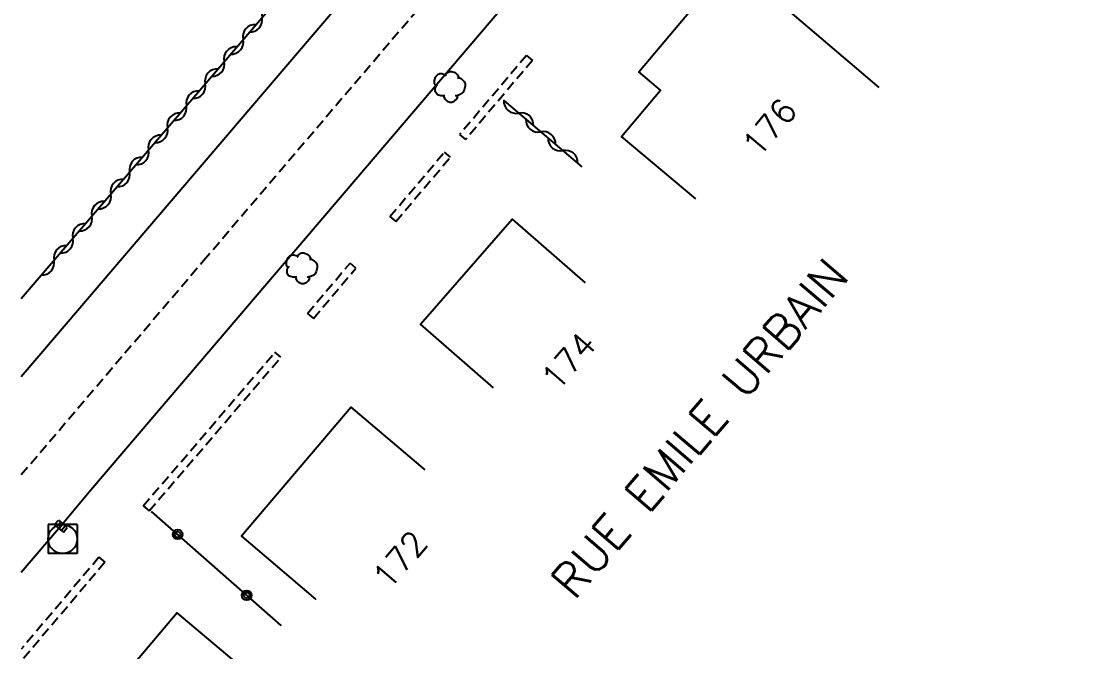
# Model space of a CAD drawing. Header units: millimetres. Extents: x 135999 to 137000, y 128000 to 129000.
# Drawn here: x 136000 to 136055, y 128575 to 128607.5 of the extents above; entities that cross this region are included whole.
import ezdxf
from ezdxf.enums import TextEntityAlignment as Align

# ---------------------------------------------------------------- set-up
doc = ezdxf.new("R2010")
doc.units = ezdxf.units.MM
doc.linetypes.add('DASHED', pattern=[0.75, 0.5, -0.25])
doc.layers.get('0').update_dxf_attribs({"linetype": 'CONTINUOUS'})
for name, color, linetype in [('W0001', 6, 'DASHED'), ('W0008', 7, 'CONTINUOUS'), ('W0100', 7, 'CONTINUOUS'), ('W0112', 1, 'DASHED'), ('W0300', 7, 'CONTINUOUS'), ('W0310', 3, 'CONTINUOUS'), ('W0322', 7, 'CONTINUOUS'), ('W0400', 7, 'CONTINUOUS'), ('W0420', 7, 'CONTINUOUS'), ('W0989', 7, 'CONTINUOUS'), ('W0991', 7, 'CONTINUOUS'), ('W1102', 7, 'CONTINUOUS')]:
    doc.layers.add(name, color=color, linetype=linetype)
doc.styles.get("Standard").update_dxf_attribs({"font": 'romans.shx', "width": 0.85})

# ---------------------------------------------------------------- blocks, each defined once
blk = doc.blocks.new('T400')
for p, q in [((-0.15, 0.3), (0.15, 0.3)), ((-0.15, -0.25), (-0.15, 0.3)), ((-0.15, 0.15), (0.15, 0.15)), ((-0.15, 0), (0.15, 0)), ((0.15, 0.3), (0.15, -0.25)), ((-0.15, -0.15), (0.15, -0.15)), ((-0.15, -0.25), (-0.15, -0.3)), ((-0.15, -0.3), (0.15, -0.3)), ((0.15, -0.3), (0.15, -0.25))]:
    blk.add_line(p, q)
blk = doc.blocks.new('T420')
for p, q in [((0.75, 0.75), (-0.75, 0.75)), ((-0.75, 0.75), (-0.75, -0.75)), ((0.75, 0.75), (0.75, -0.75)), ((0.75, -0.75), (-0.75, -0.75))]:
    blk.add_line(p, q)
blk.add_ellipse((0, 0), major_axis=(-0.53, 0.53), ratio=1, start_param=3.926991, end_param=10.210176)
blk = doc.blocks.new('T300')
for p, q in [((-0.686, 0.629), (-0.8, 0.514)), ((-0.571, 0.686), (-0.686, 0.629)), ((-0.457, 0.686), (-0.571, 0.686)), ((-0.286, 0.629), (-0.457, 0.686)), ((-0.286, 0.629), (-0.171, 0.743)), ((-0.229, 0.571), (-0.286, 0.629)), ((-0.171, 0.743), (-0.057, 0.8)), ((-0.057, 0.8), (0.057, 0.8)), ((0.057, 0.8), (0.229, 0.743)), ((0.229, 0.743), (0.343, 0.629)), ((0.343, 0.629), (0.4, 0.514)), ((-0.8, 0.514), (-0.857, 0.343)), ((-0.857, 0.343), (-0.857, 0.171)), ((-0.857, 0.171), (-0.743, 0.057)), ((-0.8, -0.057), (-0.743, 0.057)), ((-0.743, 0.057), (-0.686, 0.114)), ((0.457, 0.457), (0.343, 0.457)), ((0.4, 0.514), (0.4, 0.457)), ((0.571, 0.4), (0.457, 0.457)), ((0.571, 0.4), (0.686, 0.286)), ((0.686, 0.286), (0.743, 0.171)), ((0.743, 0.057), (0.686, -0.171)), ((0.743, 0.171), (0.743, 0.057)), ((-0.8, -0.171), (-0.8, -0.057)), ((-0.8, -0.229), (-0.8, -0.171)), ((-0.743, -0.343), (-0.8, -0.229)), ((-0.686, -0.4), (-0.743, -0.343)), ((-0.514, -0.457), (-0.686, -0.4)), ((-0.4, -0.457), (-0.514, -0.457)), ((-0.4, -0.457), (-0.343, -0.457)), ((-0.343, -0.457), (-0.343, -0.4)), ((-0.343, -0.514), (-0.343, -0.457)), ((-0.286, -0.629), (-0.343, -0.514)), ((0.286, -0.457), (0.229, -0.457)), ((0.457, -0.4), (0.286, -0.457)), ((0.343, -0.514), (0.286, -0.629)), ((0.343, -0.514), (0.343, -0.457)), ((0.571, -0.343), (0.457, -0.4)), ((0.629, -0.286), (0.571, -0.343)), ((0.686, -0.171), (0.629, -0.286)), ((-0.171, -0.743), (-0.286, -0.629)), ((-0.057, -0.8), (-0.171, -0.743)), ((0.057, -0.8), (-0.057, -0.8)), ((0.171, -0.743), (0.057, -0.8)), ((0.229, -0.686), (0.171, -0.743)), ((0.286, -0.629), (0.229, -0.686))]:
    blk.add_line(p, q)
blk = doc.blocks.new('t310o')
at = {"color": 0, "linetype": 'Continuous'}
for centre, start, end in [((-0.5, 0.375), 216.8699, 323.1304), ((0.5, -0.375), 36.8699, 143.1303)]:
    blk.add_arc(centre, 0.625, start, end, dxfattribs=at)
blk = doc.blocks.new('t322o')
at = {"color": 0, "linetype": 'Continuous'}
for radius in [0.25, 0.15]:
    blk.add_circle((0, 0), radius, dxfattribs=at)

msp = doc.modelspace()

# ---------------------------------------------------------------- linework, layer by layer
at = {"layer": 'W0001'}
msp.add_lwpolyline([(136000, 128584.107), (136009.406, 128595.152), (136022.774, 128610.824), (136041.53, 128632.878), (136059.85, 128654.346), (136076.81, 128674.176), (136094.364, 128694.815), (136123.932, 128729.484), (136134.516, 128741.83), (136142.57, 128753.845), (136153.439, 128757.198), (136158.678, 128758.998), (136173.73, 128766.358), (136214.573, 128786.657), (136266.834, 128812.284), (136292.126, 128824.748), (136310.908, 128833.918), (136326.68, 128841.701)], dxfattribs=at)
at = {"layer": 'W0008'}
for points in [[(136077.001, 128686.124), (136077.839, 128685.474), (136078.41, 128684.53), (136078.645, 128683.568), (136078.589, 128682.354), (136078.117, 128681), (136077.301, 128679.754), (136071.022, 128672.589), (136049.15, 128646.893), (136036.123, 128631.609), (136030.098, 128624.423), (136001.711, 128591.169), (136000, 128589.15)], [(136098.418, 128635.504), (136098.139, 128635.737), (136083.425, 128648.355), (136074.567, 128655.929), (136073.451, 128656.661), (136072.445, 128657.132), (136071.283, 128657.44), (136070.18, 128657.529), (136069.124, 128657.396), (136067.683, 128656.835), (136065.915, 128655.722), (136063.986, 128654.086), (136058.061, 128647.129), (136050.883, 128638.76), (136037.454, 128623.035), (136035.732, 128621.033), (136034.819, 128619.932), (136003.595, 128583.299), (136002.047, 128581.454), (136000, 128579.053)]]:
    msp.add_lwpolyline(points, dxfattribs=at)
at = {"layer": 'W0100'}
for points in [[(136034.798, 128598.331), (136030.969, 128601.547), (136032.977, 128603.938), (136031.856, 128604.879), (136036.639, 128610.575), (136041.14, 128615.845), (136047.599, 128623.459), (136051.412, 128620.225)], [(136024.362, 128588.579), (136020.596, 128591.868), (136025.327, 128597.284), (136029.092, 128593.995)], [(136020.835, 128584.348), (136017.026, 128587.588), (136011.364, 128580.932), (136015.173, 128577.692), (136015.173, 128577.692), (136015.173, 128577.692), (136015.173, 128577.692), (136015.173, 128577.692), (136015.173, 128577.692), (136015.173, 128577.692), (136015.173, 128577.692), (136015.173, 128577.692), (136015.173, 128577.692), (136015.173, 128577.692), (136015.173, 128577.692), (136015.173, 128577.692), (136015.173, 128577.692), (136015.173, 128577.692), (136015.173, 128577.692), (136015.173, 128577.692), (136015.173, 128577.692), (136015.173, 128577.692), (136015.173, 128577.692), (136015.173, 128577.692), (136015.173, 128577.692), (136015.173, 128577.692), (136015.173, 128577.692), (136015.173, 128577.692), (136015.173, 128577.692), (136015.173, 128577.692), (136015.173, 128577.692), (136015.173, 128577.692), (136015.173, 128577.692), (136015.173, 128577.692), (136015.173, 128577.692), (136015.173, 128577.692), (136015.173, 128577.692), (136015.173, 128577.692), (136015.173, 128577.692), (136015.173, 128577.692), (136015.173, 128577.692), (136015.173, 128577.692), (136015.173, 128577.692), (136015.173, 128577.692), (136015.173, 128577.692), (136015.173, 128577.692), (136015.173, 128577.692), (136015.173, 128577.692), (136015.173, 128577.692), (136015.173, 128577.692), (136015.173, 128577.692), (136015.173, 128577.692), (136015.173, 128577.692), (136015.173, 128577.692), (136015.173, 128577.692), (136015.173, 128577.692), (136015.173, 128577.692), (136015.173, 128577.692), (136015.173, 128577.692), (136015.173, 128577.692), (136015.173, 128577.692), (136015.173, 128577.692), (136015.173, 128577.692), (136015.173, 128577.692), (136015.173, 128577.692), (136015.173, 128577.692), (136015.173, 128577.692), (136015.173, 128577.692), (136015.173, 128577.692), (136015.173, 128577.692), (136015.173, 128577.692), (136015.173, 128577.692), (136015.173, 128577.692), (136015.173, 128577.692), (136015.173, 128577.692), (136015.173, 128577.692), (136015.173, 128577.692), (136015.173, 128577.692), (136015.173, 128577.692), (136015.173, 128577.692), (136015.173, 128577.692), (136015.173, 128577.692), (136015.173, 128577.692), (136015.173, 128577.692), (136015.173, 128577.692), (136015.173, 128577.692), (136015.173, 128577.692), (136015.173, 128577.692), (136015.173, 128577.692), (136015.173, 128577.692), (136015.173, 128577.692), (136015.173, 128577.692), (136015.173, 128577.692), (136015.173, 128577.692), (136015.173, 128577.692), (136015.173, 128577.692), (136015.173, 128577.692), (136015.173, 128577.692), (136015.173, 128577.692), (136015.173, 128577.692), (136015.173, 128577.692), (136015.173, 128577.692), (136015.173, 128577.692), (136015.173, 128577.692), (136015.173, 128577.692), (136015.173, 128577.692), (136015.173, 128577.692), (136015.173, 128577.692), (136015.173, 128577.692), (136015.173, 128577.692), (136015.173, 128577.692), (136015.173, 128577.692), (136015.173, 128577.692), (136015.173, 128577.692), (136015.173, 128577.692), (136015.173, 128577.692), (136015.173, 128577.692), (136015.173, 128577.692), (136015.173, 128577.692), (136015.173, 128577.692)], [(136011.865, 128573.762), (136008.044, 128576.988), (136001.692, 128569.463)]]:
    msp.add_lwpolyline(points, dxfattribs=at)
at = {"layer": 'W0112'}
for points in [[(136026.062, 128605.732), (136022.627, 128601.658), (136022.627, 128601.658), (136022.627, 128601.658), (136022.627, 128601.658), (136022.627, 128601.658), (136022.627, 128601.658), (136022.627, 128601.658), (136022.627, 128601.658), (136022.627, 128601.658), (136022.627, 128601.658), (136022.627, 128601.658), (136022.627, 128601.658), (136022.627, 128601.658), (136022.627, 128601.658), (136022.627, 128601.658), (136022.627, 128601.658), (136022.627, 128601.658), (136022.627, 128601.658), (136022.627, 128601.658), (136022.627, 128601.658), (136022.627, 128601.658), (136022.627, 128601.658), (136022.627, 128601.658), (136022.627, 128601.658), (136022.627, 128601.658), (136022.627, 128601.658), (136022.627, 128601.658), (136022.627, 128601.658), (136022.627, 128601.658), (136022.627, 128601.658), (136022.627, 128601.658), (136022.627, 128601.658), (136022.627, 128601.658), (136022.627, 128601.658), (136022.627, 128601.658), (136022.627, 128601.658), (136022.627, 128601.658), (136022.627, 128601.658), (136022.627, 128601.658), (136022.627, 128601.658), (136022.627, 128601.658), (136022.627, 128601.658), (136022.627, 128601.658), (136022.627, 128601.658), (136022.627, 128601.658), (136022.627, 128601.658), (136022.627, 128601.658), (136022.627, 128601.658), (136022.627, 128601.658), (136022.627, 128601.658), (136022.627, 128601.658), (136022.627, 128601.658), (136022.627, 128601.658), (136022.627, 128601.658), (136022.627, 128601.658), (136022.627, 128601.658), (136022.627, 128601.658), (136022.627, 128601.658), (136022.627, 128601.658), (136022.627, 128601.658), (136022.627, 128601.658), (136022.627, 128601.658), (136022.627, 128601.658), (136022.627, 128601.658), (136022.627, 128601.658), (136022.627, 128601.658), (136022.627, 128601.658), (136022.627, 128601.658), (136022.627, 128601.658), (136022.627, 128601.658), (136022.627, 128601.658), (136022.627, 128601.658), (136022.627, 128601.658), (136022.627, 128601.658), (136022.627, 128601.658), (136022.627, 128601.658), (136022.627, 128601.658), (136022.627, 128601.658), (136022.627, 128601.658), (136022.627, 128601.658), (136022.627, 128601.658), (136022.627, 128601.658), (136022.627, 128601.658), (136022.627, 128601.658), (136022.627, 128601.658), (136022.627, 128601.658), (136022.627, 128601.658), (136022.627, 128601.658), (136022.627, 128601.658), (136022.627, 128601.658), (136022.627, 128601.658), (136022.627, 128601.658), (136022.627, 128601.658), (136022.627, 128601.658), (136022.627, 128601.658), (136022.627, 128601.658), (136022.627, 128601.658), (136022.627, 128601.658), (136022.627, 128601.658), (136022.627, 128601.658), (136022.627, 128601.658), (136022.627, 128601.658), (136022.627, 128601.658), (136022.627, 128601.658), (136022.627, 128601.658), (136022.627, 128601.658), (136022.627, 128601.658), (136022.627, 128601.658), (136022.627, 128601.658), (136022.627, 128601.658), (136022.627, 128601.658), (136022.627, 128601.658), (136022.627, 128601.658), (136022.627, 128601.658), (136022.627, 128601.658), (136022.627, 128601.658), (136022.627, 128601.658), (136022.627, 128601.658), (136022.627, 128601.658)], [(136026.062, 128605.732), (136026.367, 128605.475), (136022.933, 128601.4), (136022.627, 128601.658), (136022.627, 128601.658), (136022.627, 128601.658), (136022.627, 128601.658), (136022.627, 128601.658), (136022.627, 128601.658), (136022.627, 128601.658), (136022.627, 128601.658), (136022.627, 128601.658), (136022.627, 128601.658), (136022.627, 128601.658), (136022.627, 128601.658), (136022.627, 128601.658), (136022.627, 128601.658), (136022.627, 128601.658), (136022.627, 128601.658), (136022.627, 128601.658), (136022.627, 128601.658), (136022.627, 128601.658), (136022.627, 128601.658), (136022.627, 128601.658), (136022.627, 128601.658), (136022.627, 128601.658), (136022.627, 128601.658), (136022.627, 128601.658), (136022.627, 128601.658), (136022.627, 128601.658), (136022.627, 128601.658), (136022.627, 128601.658), (136022.627, 128601.658), (136022.627, 128601.658), (136022.627, 128601.658), (136022.627, 128601.658), (136022.627, 128601.658), (136022.627, 128601.658), (136022.627, 128601.658), (136022.627, 128601.658), (136022.627, 128601.658), (136022.627, 128601.658), (136022.627, 128601.658), (136022.627, 128601.658), (136022.627, 128601.658), (136022.627, 128601.658), (136022.627, 128601.658), (136022.627, 128601.658), (136022.627, 128601.658), (136022.627, 128601.658), (136022.627, 128601.658), (136022.627, 128601.658), (136022.627, 128601.658), (136022.627, 128601.658), (136022.627, 128601.658), (136022.627, 128601.658), (136022.627, 128601.658), (136022.627, 128601.658), (136022.627, 128601.658), (136022.627, 128601.658), (136022.627, 128601.658), (136022.627, 128601.658), (136022.627, 128601.658), (136022.627, 128601.658), (136022.627, 128601.658), (136022.627, 128601.658), (136022.627, 128601.658), (136022.627, 128601.658), (136022.627, 128601.658), (136022.627, 128601.658), (136022.627, 128601.658), (136022.627, 128601.658), (136022.627, 128601.658), (136022.627, 128601.658), (136022.627, 128601.658), (136022.627, 128601.658), (136022.627, 128601.658), (136022.627, 128601.658), (136022.627, 128601.658), (136022.627, 128601.658), (136022.627, 128601.658), (136022.627, 128601.658), (136022.627, 128601.658), (136022.627, 128601.658), (136022.627, 128601.658), (136022.627, 128601.658), (136022.627, 128601.658), (136022.627, 128601.658), (136022.627, 128601.658), (136022.627, 128601.658), (136022.627, 128601.658), (136022.627, 128601.658), (136022.627, 128601.658), (136022.627, 128601.658), (136022.627, 128601.658), (136022.627, 128601.658), (136022.627, 128601.658), (136022.627, 128601.658), (136022.627, 128601.658), (136022.627, 128601.658), (136022.627, 128601.658), (136022.627, 128601.658), (136022.627, 128601.658), (136022.627, 128601.658), (136022.627, 128601.658), (136022.627, 128601.658), (136022.627, 128601.658), (136022.627, 128601.658), (136022.627, 128601.658), (136022.627, 128601.658), (136022.627, 128601.658), (136022.627, 128601.658), (136022.627, 128601.658), (136022.627, 128601.658), (136022.627, 128601.658), (136022.627, 128601.658), (136022.627, 128601.658), (136022.627, 128601.658), (136022.627, 128601.658), (136022.627, 128601.658)], [(136019.02, 128597.422), (136021.832, 128600.745), (136021.832, 128600.745), (136021.832, 128600.745), (136021.832, 128600.745), (136021.832, 128600.745), (136021.832, 128600.745), (136021.832, 128600.745), (136021.832, 128600.745), (136021.832, 128600.745), (136021.832, 128600.745), (136021.832, 128600.745), (136021.832, 128600.745), (136021.832, 128600.745), (136021.832, 128600.745), (136021.832, 128600.745), (136021.832, 128600.745), (136021.832, 128600.745), (136021.832, 128600.745), (136021.832, 128600.745), (136021.832, 128600.745), (136021.832, 128600.745), (136021.832, 128600.745), (136021.832, 128600.745), (136021.832, 128600.745), (136021.832, 128600.745), (136021.832, 128600.745), (136021.832, 128600.745), (136021.832, 128600.745), (136021.832, 128600.745), (136021.832, 128600.745), (136021.832, 128600.745), (136021.832, 128600.745), (136021.832, 128600.745), (136021.832, 128600.745), (136021.832, 128600.745), (136021.832, 128600.745), (136021.832, 128600.745), (136021.832, 128600.745), (136021.832, 128600.745), (136021.832, 128600.745), (136021.832, 128600.745), (136021.832, 128600.745), (136021.832, 128600.745), (136021.832, 128600.745), (136021.832, 128600.745), (136021.832, 128600.745), (136021.832, 128600.745), (136021.832, 128600.745), (136021.832, 128600.745), (136021.832, 128600.745), (136021.832, 128600.745), (136021.832, 128600.745), (136021.832, 128600.745), (136021.832, 128600.745), (136021.832, 128600.745), (136021.832, 128600.745), (136021.832, 128600.745), (136021.832, 128600.745), (136021.832, 128600.745), (136021.832, 128600.745), (136021.832, 128600.745), (136021.832, 128600.745), (136021.832, 128600.745), (136021.832, 128600.745), (136021.832, 128600.745), (136021.832, 128600.745), (136021.832, 128600.745), (136021.832, 128600.745), (136021.832, 128600.745), (136021.832, 128600.745), (136021.832, 128600.745), (136021.832, 128600.745), (136021.832, 128600.745), (136021.832, 128600.745), (136021.832, 128600.745), (136021.832, 128600.745), (136021.832, 128600.745), (136021.832, 128600.745), (136021.832, 128600.745), (136021.832, 128600.745), (136021.832, 128600.745), (136021.832, 128600.745), (136021.832, 128600.745), (136021.832, 128600.745), (136021.832, 128600.745), (136021.832, 128600.745), (136021.832, 128600.745), (136021.832, 128600.745), (136021.832, 128600.745), (136021.832, 128600.745), (136021.832, 128600.745), (136021.832, 128600.745), (136021.832, 128600.745), (136021.832, 128600.745), (136021.832, 128600.745), (136021.832, 128600.745), (136021.832, 128600.745), (136021.832, 128600.745), (136021.832, 128600.745), (136021.832, 128600.745), (136021.832, 128600.745), (136021.832, 128600.745), (136021.832, 128600.745), (136021.832, 128600.745), (136021.832, 128600.745), (136021.832, 128600.745), (136021.832, 128600.745), (136021.832, 128600.745), (136021.832, 128600.745), (136021.832, 128600.745), (136021.832, 128600.745), (136021.832, 128600.745), (136021.832, 128600.745), (136021.832, 128600.745), (136021.832, 128600.745), (136021.832, 128600.745), (136021.832, 128600.745), (136021.832, 128600.745), (136021.832, 128600.745)], [(136019.02, 128597.422), (136019.325, 128597.163), (136022.137, 128600.487), (136021.832, 128600.745), (136021.832, 128600.745), (136021.832, 128600.745), (136021.832, 128600.745), (136021.832, 128600.745), (136021.832, 128600.745), (136021.832, 128600.745), (136021.832, 128600.745), (136021.832, 128600.745), (136021.832, 128600.745), (136021.832, 128600.745), (136021.832, 128600.745), (136021.832, 128600.745), (136021.832, 128600.745), (136021.832, 128600.745), (136021.832, 128600.745), (136021.832, 128600.745), (136021.832, 128600.745), (136021.832, 128600.745), (136021.832, 128600.745), (136021.832, 128600.745), (136021.832, 128600.745), (136021.832, 128600.745), (136021.832, 128600.745), (136021.832, 128600.745), (136021.832, 128600.745), (136021.832, 128600.745), (136021.832, 128600.745), (136021.832, 128600.745), (136021.832, 128600.745), (136021.832, 128600.745), (136021.832, 128600.745), (136021.832, 128600.745), (136021.832, 128600.745), (136021.832, 128600.745), (136021.832, 128600.745), (136021.832, 128600.745), (136021.832, 128600.745), (136021.832, 128600.745), (136021.832, 128600.745), (136021.832, 128600.745), (136021.832, 128600.745), (136021.832, 128600.745), (136021.832, 128600.745), (136021.832, 128600.745), (136021.832, 128600.745), (136021.832, 128600.745), (136021.832, 128600.745), (136021.832, 128600.745), (136021.832, 128600.745), (136021.832, 128600.745), (136021.832, 128600.745), (136021.832, 128600.745), (136021.832, 128600.745), (136021.832, 128600.745), (136021.832, 128600.745), (136021.832, 128600.745), (136021.832, 128600.745), (136021.832, 128600.745), (136021.832, 128600.745), (136021.832, 128600.745), (136021.832, 128600.745), (136021.832, 128600.745), (136021.832, 128600.745), (136021.832, 128600.745), (136021.832, 128600.745), (136021.832, 128600.745), (136021.832, 128600.745), (136021.832, 128600.745), (136021.832, 128600.745), (136021.832, 128600.745), (136021.832, 128600.745), (136021.832, 128600.745), (136021.832, 128600.745), (136021.832, 128600.745), (136021.832, 128600.745), (136021.832, 128600.745), (136021.832, 128600.745), (136021.832, 128600.745), (136021.832, 128600.745), (136021.832, 128600.745), (136021.832, 128600.745), (136021.832, 128600.745), (136021.832, 128600.745), (136021.832, 128600.745), (136021.832, 128600.745), (136021.832, 128600.745), (136021.832, 128600.745), (136021.832, 128600.745), (136021.832, 128600.745), (136021.832, 128600.745), (136021.832, 128600.745), (136021.832, 128600.745), (136021.832, 128600.745), (136021.832, 128600.745), (136021.832, 128600.745), (136021.832, 128600.745), (136021.832, 128600.745), (136021.832, 128600.745), (136021.832, 128600.745), (136021.832, 128600.745), (136021.832, 128600.745), (136021.832, 128600.745), (136021.832, 128600.745), (136021.832, 128600.745), (136021.832, 128600.745), (136021.832, 128600.745), (136021.832, 128600.745), (136021.832, 128600.745), (136021.832, 128600.745), (136021.832, 128600.745), (136021.832, 128600.745), (136021.832, 128600.745), (136021.832, 128600.745), (136021.832, 128600.745), (136021.832, 128600.745), (136021.832, 128600.745)], [(136014.768, 128592.427), (136016.959, 128595.019), (136016.959, 128595.019), (136016.959, 128595.019), (136016.959, 128595.019), (136016.959, 128595.019), (136016.959, 128595.019), (136016.959, 128595.019), (136016.959, 128595.019), (136016.959, 128595.019), (136016.959, 128595.019), (136016.959, 128595.019), (136016.959, 128595.019), (136016.959, 128595.019), (136016.959, 128595.019), (136016.959, 128595.019), (136016.959, 128595.019), (136016.959, 128595.019), (136016.959, 128595.019), (136016.959, 128595.019), (136016.959, 128595.019), (136016.959, 128595.019), (136016.959, 128595.019), (136016.959, 128595.019), (136016.959, 128595.019), (136016.959, 128595.019), (136016.959, 128595.019), (136016.959, 128595.019), (136016.959, 128595.019), (136016.959, 128595.019), (136016.959, 128595.019), (136016.959, 128595.019), (136016.959, 128595.019), (136016.959, 128595.019), (136016.959, 128595.019), (136016.959, 128595.019), (136016.959, 128595.019), (136016.959, 128595.019), (136016.959, 128595.019), (136016.959, 128595.019), (136016.959, 128595.019), (136016.959, 128595.019), (136016.959, 128595.019), (136016.959, 128595.019), (136016.959, 128595.019), (136016.959, 128595.019), (136016.959, 128595.019), (136016.959, 128595.019), (136016.959, 128595.019), (136016.959, 128595.019), (136016.959, 128595.019), (136016.959, 128595.019), (136016.959, 128595.019), (136016.959, 128595.019), (136016.959, 128595.019), (136016.959, 128595.019), (136016.959, 128595.019), (136016.959, 128595.019), (136016.959, 128595.019), (136016.959, 128595.019), (136016.959, 128595.019), (136016.959, 128595.019), (136016.959, 128595.019), (136016.959, 128595.019), (136016.959, 128595.019), (136016.959, 128595.019), (136016.959, 128595.019), (136016.959, 128595.019), (136016.959, 128595.019), (136016.959, 128595.019), (136016.959, 128595.019), (136016.959, 128595.019), (136016.959, 128595.019), (136016.959, 128595.019), (136016.959, 128595.019), (136016.959, 128595.019), (136016.959, 128595.019), (136016.959, 128595.019), (136016.959, 128595.019), (136016.959, 128595.019), (136016.959, 128595.019), (136016.959, 128595.019), (136016.959, 128595.019), (136016.959, 128595.019), (136016.959, 128595.019), (136016.959, 128595.019), (136016.959, 128595.019), (136016.959, 128595.019), (136016.959, 128595.019), (136016.959, 128595.019), (136016.959, 128595.019), (136016.959, 128595.019), (136016.959, 128595.019), (136016.959, 128595.019), (136016.959, 128595.019), (136016.959, 128595.019), (136016.959, 128595.019), (136016.959, 128595.019), (136016.959, 128595.019), (136016.959, 128595.019), (136016.959, 128595.019), (136016.959, 128595.019), (136016.959, 128595.019), (136016.959, 128595.019), (136016.959, 128595.019), (136016.959, 128595.019), (136016.959, 128595.019), (136016.959, 128595.019), (136016.959, 128595.019), (136016.959, 128595.019), (136016.959, 128595.019), (136016.959, 128595.019), (136016.959, 128595.019), (136016.959, 128595.019), (136016.959, 128595.019), (136016.959, 128595.019), (136016.959, 128595.019), (136016.959, 128595.019), (136016.959, 128595.019), (136016.959, 128595.019)], [(136014.768, 128592.427), (136015.074, 128592.168), (136017.264, 128594.761), (136016.959, 128595.019), (136016.959, 128595.019), (136016.959, 128595.019), (136016.959, 128595.019), (136016.959, 128595.019), (136016.959, 128595.019), (136016.959, 128595.019), (136016.959, 128595.019), (136016.959, 128595.019), (136016.959, 128595.019), (136016.959, 128595.019), (136016.959, 128595.019), (136016.959, 128595.019), (136016.959, 128595.019), (136016.959, 128595.019), (136016.959, 128595.019), (136016.959, 128595.019), (136016.959, 128595.019), (136016.959, 128595.019), (136016.959, 128595.019), (136016.959, 128595.019), (136016.959, 128595.019), (136016.959, 128595.019), (136016.959, 128595.019), (136016.959, 128595.019), (136016.959, 128595.019), (136016.959, 128595.019), (136016.959, 128595.019), (136016.959, 128595.019), (136016.959, 128595.019), (136016.959, 128595.019), (136016.959, 128595.019), (136016.959, 128595.019), (136016.959, 128595.019), (136016.959, 128595.019), (136016.959, 128595.019), (136016.959, 128595.019), (136016.959, 128595.019), (136016.959, 128595.019), (136016.959, 128595.019), (136016.959, 128595.019), (136016.959, 128595.019), (136016.959, 128595.019), (136016.959, 128595.019), (136016.959, 128595.019), (136016.959, 128595.019), (136016.959, 128595.019), (136016.959, 128595.019), (136016.959, 128595.019), (136016.959, 128595.019), (136016.959, 128595.019), (136016.959, 128595.019), (136016.959, 128595.019), (136016.959, 128595.019), (136016.959, 128595.019), (136016.959, 128595.019), (136016.959, 128595.019), (136016.959, 128595.019), (136016.959, 128595.019), (136016.959, 128595.019), (136016.959, 128595.019), (136016.959, 128595.019), (136016.959, 128595.019), (136016.959, 128595.019), (136016.959, 128595.019), (136016.959, 128595.019), (136016.959, 128595.019), (136016.959, 128595.019), (136016.959, 128595.019), (136016.959, 128595.019), (136016.959, 128595.019), (136016.959, 128595.019), (136016.959, 128595.019), (136016.959, 128595.019), (136016.959, 128595.019), (136016.959, 128595.019), (136016.959, 128595.019), (136016.959, 128595.019), (136016.959, 128595.019), (136016.959, 128595.019), (136016.959, 128595.019), (136016.959, 128595.019), (136016.959, 128595.019), (136016.959, 128595.019), (136016.959, 128595.019), (136016.959, 128595.019), (136016.959, 128595.019), (136016.959, 128595.019), (136016.959, 128595.019), (136016.959, 128595.019), (136016.959, 128595.019), (136016.959, 128595.019), (136016.959, 128595.019), (136016.959, 128595.019), (136016.959, 128595.019), (136016.959, 128595.019), (136016.959, 128595.019), (136016.959, 128595.019), (136016.959, 128595.019), (136016.959, 128595.019), (136016.959, 128595.019), (136016.959, 128595.019), (136016.959, 128595.019), (136016.959, 128595.019), (136016.959, 128595.019), (136016.959, 128595.019), (136016.959, 128595.019), (136016.959, 128595.019), (136016.959, 128595.019), (136016.959, 128595.019), (136016.959, 128595.019), (136016.959, 128595.019), (136016.959, 128595.019), (136016.959, 128595.019), (136016.959, 128595.019), (136016.959, 128595.019), (136016.959, 128595.019)], [(136006.288, 128582.493), (136013.084, 128590.421), (136013.084, 128590.421), (136013.084, 128590.421), (136013.084, 128590.421), (136013.084, 128590.421), (136013.084, 128590.421), (136013.084, 128590.421), (136013.084, 128590.421), (136013.084, 128590.421), (136013.084, 128590.421), (136013.084, 128590.421), (136013.084, 128590.421), (136013.084, 128590.421), (136013.084, 128590.421), (136013.084, 128590.421), (136013.084, 128590.421), (136013.084, 128590.421), (136013.084, 128590.421), (136013.084, 128590.421), (136013.084, 128590.421), (136013.084, 128590.421), (136013.084, 128590.421), (136013.084, 128590.421), (136013.084, 128590.421), (136013.084, 128590.421), (136013.084, 128590.421), (136013.084, 128590.421), (136013.084, 128590.421), (136013.084, 128590.421), (136013.084, 128590.421), (136013.084, 128590.421), (136013.084, 128590.421), (136013.084, 128590.421), (136013.084, 128590.421), (136013.084, 128590.421), (136013.084, 128590.421), (136013.084, 128590.421), (136013.084, 128590.421), (136013.084, 128590.421), (136013.084, 128590.421), (136013.084, 128590.421), (136013.084, 128590.421), (136013.084, 128590.421), (136013.084, 128590.421), (136013.084, 128590.421), (136013.084, 128590.421), (136013.084, 128590.421), (136013.084, 128590.421), (136013.084, 128590.421), (136013.084, 128590.421), (136013.084, 128590.421), (136013.084, 128590.421), (136013.084, 128590.421), (136013.084, 128590.421), (136013.084, 128590.421), (136013.084, 128590.421), (136013.084, 128590.421), (136013.084, 128590.421), (136013.084, 128590.421), (136013.084, 128590.421), (136013.084, 128590.421), (136013.084, 128590.421), (136013.084, 128590.421), (136013.084, 128590.421), (136013.084, 128590.421), (136013.084, 128590.421), (136013.084, 128590.421), (136013.084, 128590.421), (136013.084, 128590.421), (136013.084, 128590.421), (136013.084, 128590.421), (136013.084, 128590.421), (136013.084, 128590.421), (136013.084, 128590.421), (136013.084, 128590.421), (136013.084, 128590.421), (136013.084, 128590.421), (136013.084, 128590.421), (136013.084, 128590.421), (136013.084, 128590.421), (136013.084, 128590.421), (136013.084, 128590.421), (136013.084, 128590.421), (136013.084, 128590.421), (136013.084, 128590.421), (136013.084, 128590.421), (136013.084, 128590.421), (136013.084, 128590.421), (136013.084, 128590.421), (136013.084, 128590.421), (136013.084, 128590.421), (136013.084, 128590.421), (136013.084, 128590.421), (136013.084, 128590.421), (136013.084, 128590.421), (136013.084, 128590.421), (136013.084, 128590.421), (136013.084, 128590.421), (136013.084, 128590.421), (136013.084, 128590.421), (136013.084, 128590.421), (136013.084, 128590.421), (136013.084, 128590.421), (136013.084, 128590.421), (136013.084, 128590.421), (136013.084, 128590.421), (136013.084, 128590.421), (136013.084, 128590.421), (136013.084, 128590.421), (136013.084, 128590.421), (136013.084, 128590.421), (136013.084, 128590.421), (136013.084, 128590.421), (136013.084, 128590.421), (136013.084, 128590.421), (136013.084, 128590.421), (136013.084, 128590.421), (136013.084, 128590.421), (136013.084, 128590.421)], [(136006.288, 128582.493), (136006.592, 128582.233), (136013.388, 128590.16), (136013.084, 128590.421), (136013.084, 128590.421), (136013.084, 128590.421), (136013.084, 128590.421), (136013.084, 128590.421), (136013.084, 128590.421), (136013.084, 128590.421), (136013.084, 128590.421), (136013.084, 128590.421), (136013.084, 128590.421), (136013.084, 128590.421), (136013.084, 128590.421), (136013.084, 128590.421), (136013.084, 128590.421), (136013.084, 128590.421), (136013.084, 128590.421), (136013.084, 128590.421), (136013.084, 128590.421), (136013.084, 128590.421), (136013.084, 128590.421), (136013.084, 128590.421), (136013.084, 128590.421), (136013.084, 128590.421), (136013.084, 128590.421), (136013.084, 128590.421), (136013.084, 128590.421), (136013.084, 128590.421), (136013.084, 128590.421), (136013.084, 128590.421), (136013.084, 128590.421), (136013.084, 128590.421), (136013.084, 128590.421), (136013.084, 128590.421), (136013.084, 128590.421), (136013.084, 128590.421), (136013.084, 128590.421), (136013.084, 128590.421), (136013.084, 128590.421), (136013.084, 128590.421), (136013.084, 128590.421), (136013.084, 128590.421), (136013.084, 128590.421), (136013.084, 128590.421), (136013.084, 128590.421), (136013.084, 128590.421), (136013.084, 128590.421), (136013.084, 128590.421), (136013.084, 128590.421), (136013.084, 128590.421), (136013.084, 128590.421), (136013.084, 128590.421), (136013.084, 128590.421), (136013.084, 128590.421), (136013.084, 128590.421), (136013.084, 128590.421), (136013.084, 128590.421), (136013.084, 128590.421), (136013.084, 128590.421), (136013.084, 128590.421), (136013.084, 128590.421), (136013.084, 128590.421), (136013.084, 128590.421), (136013.084, 128590.421), (136013.084, 128590.421), (136013.084, 128590.421), (136013.084, 128590.421), (136013.084, 128590.421), (136013.084, 128590.421), (136013.084, 128590.421), (136013.084, 128590.421), (136013.084, 128590.421), (136013.084, 128590.421), (136013.084, 128590.421), (136013.084, 128590.421), (136013.084, 128590.421), (136013.084, 128590.421), (136013.084, 128590.421), (136013.084, 128590.421), (136013.084, 128590.421), (136013.084, 128590.421), (136013.084, 128590.421), (136013.084, 128590.421), (136013.084, 128590.421), (136013.084, 128590.421), (136013.084, 128590.421), (136013.084, 128590.421), (136013.084, 128590.421), (136013.084, 128590.421), (136013.084, 128590.421), (136013.084, 128590.421), (136013.084, 128590.421), (136013.084, 128590.421), (136013.084, 128590.421), (136013.084, 128590.421), (136013.084, 128590.421), (136013.084, 128590.421), (136013.084, 128590.421), (136013.084, 128590.421), (136013.084, 128590.421), (136013.084, 128590.421), (136013.084, 128590.421), (136013.084, 128590.421), (136013.084, 128590.421), (136013.084, 128590.421), (136013.084, 128590.421), (136013.084, 128590.421), (136013.084, 128590.421), (136013.084, 128590.421), (136013.084, 128590.421), (136013.084, 128590.421), (136013.084, 128590.421), (136013.084, 128590.421), (136013.084, 128590.421), (136013.084, 128590.421), (136013.084, 128590.421), (136013.084, 128590.421), (136013.084, 128590.421)], [(136004.006, 128579.845), (136000, 128575.107)], [(136004.006, 128579.845), (136004.312, 128579.587), (136000, 128574.488)]]:
    msp.add_lwpolyline(points, dxfattribs=at)
at = {"layer": 'W0310'}
for points in [[(136000, 128593.188), (136017.374, 128613.483), (136031.786, 128630.657), (136047.306, 128648.244), (136070.451, 128675.792)], [(136024.892, 128603.404), (136024.892, 128603.404), (136024.892, 128603.404), (136024.892, 128603.404), (136024.892, 128603.404), (136024.892, 128603.404), (136024.892, 128603.404), (136024.892, 128603.404), (136024.892, 128603.404), (136024.892, 128603.404), (136024.892, 128603.404), (136024.892, 128603.404), (136024.892, 128603.404), (136024.892, 128603.404), (136024.892, 128603.404), (136024.892, 128603.404), (136024.892, 128603.404), (136024.892, 128603.404), (136024.892, 128603.404), (136024.892, 128603.404), (136024.892, 128603.404), (136024.892, 128603.404), (136024.892, 128603.404), (136024.892, 128603.404), (136024.892, 128603.404), (136024.892, 128603.404), (136024.892, 128603.404), (136024.892, 128603.404), (136024.892, 128603.404), (136024.892, 128603.404), (136024.892, 128603.404), (136024.892, 128603.404), (136024.892, 128603.404), (136024.892, 128603.404), (136024.892, 128603.404), (136024.892, 128603.404), (136024.892, 128603.404), (136024.892, 128603.404), (136024.892, 128603.404), (136024.892, 128603.404), (136024.892, 128603.404), (136024.892, 128603.404), (136024.892, 128603.404), (136024.892, 128603.404), (136024.892, 128603.404), (136024.892, 128603.404), (136024.892, 128603.404), (136024.892, 128603.404), (136024.892, 128603.404), (136024.892, 128603.404), (136024.892, 128603.404), (136024.892, 128603.404), (136024.892, 128603.404), (136024.892, 128603.404), (136024.892, 128603.404), (136024.892, 128603.404), (136024.892, 128603.404), (136024.892, 128603.404), (136024.892, 128603.404), (136024.892, 128603.404), (136024.892, 128603.404), (136024.892, 128603.404), (136024.892, 128603.404), (136024.892, 128603.404), (136024.892, 128603.404), (136024.892, 128603.404), (136024.892, 128603.404), (136024.892, 128603.404), (136024.892, 128603.404), (136024.892, 128603.404), (136024.892, 128603.404), (136024.892, 128603.404), (136024.892, 128603.404), (136024.892, 128603.404), (136024.892, 128603.404), (136024.892, 128603.404), (136024.892, 128603.404), (136024.892, 128603.404), (136024.892, 128603.404), (136024.892, 128603.404), (136024.892, 128603.404), (136024.892, 128603.404), (136024.892, 128603.404), (136024.892, 128603.404), (136024.892, 128603.404), (136024.892, 128603.404), (136024.892, 128603.404), (136024.892, 128603.404), (136024.892, 128603.404), (136024.892, 128603.404), (136024.892, 128603.404), (136024.892, 128603.404), (136024.892, 128603.404), (136024.892, 128603.404), (136024.892, 128603.404), (136024.892, 128603.404), (136024.892, 128603.404), (136024.892, 128603.404), (136024.892, 128603.404), (136024.892, 128603.404), (136024.892, 128603.404)], [(136024.892, 128603.404), (136024.892, 128603.404), (136024.892, 128603.404), (136024.892, 128603.404), (136024.892, 128603.404), (136024.892, 128603.404), (136024.892, 128603.404), (136024.892, 128603.404), (136024.892, 128603.404), (136024.892, 128603.404), (136024.892, 128603.404), (136024.892, 128603.404), (136024.892, 128603.404), (136024.892, 128603.404), (136024.892, 128603.404), (136024.892, 128603.404), (136024.892, 128603.404), (136024.892, 128603.404), (136024.892, 128603.404), (136028.924, 128599.984)]]:
    msp.add_lwpolyline(points, dxfattribs=at)
at = {"layer": 'W0322'}
for points in [[(136013.415, 128576.321), (136013.415, 128576.321), (136013.415, 128576.321), (136013.415, 128576.321), (136013.415, 128576.321), (136013.415, 128576.321), (136013.415, 128576.321), (136013.415, 128576.321), (136013.415, 128576.321), (136013.415, 128576.321), (136013.415, 128576.321), (136013.415, 128576.321), (136013.415, 128576.321), (136013.415, 128576.321), (136013.415, 128576.321), (136013.415, 128576.321), (136013.415, 128576.321), (136013.415, 128576.321), (136013.415, 128576.321), (136006.723, 128582.199)], [(136013.415, 128576.321), (136013.415, 128576.321), (136013.415, 128576.321), (136013.415, 128576.321), (136013.415, 128576.321), (136013.415, 128576.321), (136013.415, 128576.321), (136013.415, 128576.321), (136013.415, 128576.321), (136013.415, 128576.321), (136013.415, 128576.321), (136013.415, 128576.321), (136013.415, 128576.321), (136013.415, 128576.321), (136013.415, 128576.321), (136013.415, 128576.321), (136013.415, 128576.321), (136013.415, 128576.321), (136013.415, 128576.321), (136013.415, 128576.321), (136013.415, 128576.321), (136013.415, 128576.321), (136013.415, 128576.321), (136013.415, 128576.321), (136013.415, 128576.321), (136013.415, 128576.321), (136013.415, 128576.321), (136013.415, 128576.321), (136013.415, 128576.321), (136013.415, 128576.321), (136013.415, 128576.321), (136013.415, 128576.321), (136013.415, 128576.321), (136013.415, 128576.321), (136013.415, 128576.321), (136013.415, 128576.321), (136013.415, 128576.321), (136013.415, 128576.321), (136013.415, 128576.321), (136013.415, 128576.321), (136013.415, 128576.321), (136013.415, 128576.321), (136013.415, 128576.321), (136013.415, 128576.321), (136013.415, 128576.321), (136013.415, 128576.321), (136013.415, 128576.321), (136013.415, 128576.321), (136013.415, 128576.321), (136013.415, 128576.321), (136013.415, 128576.321), (136013.415, 128576.321), (136013.415, 128576.321), (136013.415, 128576.321), (136013.415, 128576.321), (136013.415, 128576.321), (136013.415, 128576.321), (136013.415, 128576.321), (136013.415, 128576.321), (136013.415, 128576.321), (136013.415, 128576.321), (136013.415, 128576.321), (136013.415, 128576.321), (136013.415, 128576.321), (136013.415, 128576.321), (136013.415, 128576.321), (136013.415, 128576.321), (136013.415, 128576.321), (136013.415, 128576.321), (136013.415, 128576.321), (136013.415, 128576.321), (136013.415, 128576.321), (136013.415, 128576.321), (136013.415, 128576.321), (136013.415, 128576.321), (136013.415, 128576.321), (136013.415, 128576.321), (136013.415, 128576.321), (136013.415, 128576.321), (136013.415, 128576.321), (136013.415, 128576.321), (136013.415, 128576.321), (136013.415, 128576.321), (136013.415, 128576.321), (136013.415, 128576.321), (136013.415, 128576.321), (136013.415, 128576.321), (136013.415, 128576.321), (136013.415, 128576.321), (136013.415, 128576.321), (136013.415, 128576.321), (136013.415, 128576.321), (136013.415, 128576.321), (136013.415, 128576.321), (136013.415, 128576.321), (136013.415, 128576.321), (136013.415, 128576.321), (136013.415, 128576.321), (136013.415, 128576.321), (136013.415, 128576.321), (136013.415, 128576.321)]]:
    msp.add_lwpolyline(points, dxfattribs=at)
at = {"layer": 'W1102'}
msp.add_line((136036.639, 128610.575), (136044.242, 128604.08), dxfattribs=at)

# ---------------------------------------------------------------- block references
at = {"layer": 'W0300'}
for p in [(136022.158, 128604.101), (136014.518, 128594.741)]:
    msp.add_blockref('T300', p, dxfattribs=at)
at = {"layer": 'W0310'}
for p, rotation in [((136012.418, 128607.693), 49.4347054319368), ((136011.442, 128606.554), 49.4347054319368), ((136010.467, 128605.414), 49.4347054319368), ((136009.491, 128604.275), 49.4347054319368), ((136008.516, 128603.135), 49.4347054319368), ((136025.655, 128602.757), 319.6949560629662), ((136007.54, 128601.996), 49.4347054319368), ((136026.799, 128601.787), 319.6949560629662), ((136006.565, 128600.856), 49.4347054319368), ((136027.942, 128600.817), 319.6949560629662), ((136005.589, 128599.717), 49.4347054319368), ((136004.614, 128598.577), 49.4347054319368), ((136003.638, 128597.438), 49.4347054319368), ((136002.663, 128596.298), 49.4347054319368), ((136001.687, 128595.159), 49.4347054319368)]:
    msp.add_blockref('t310o', p, dxfattribs=dict(at, rotation=rotation))
at = {"layer": 'W0322', "rotation": 138.7050202253219}
for p in [(136008.062, 128581.023), (136011.631, 128577.888)]:
    msp.add_blockref('t322o', p, dxfattribs=at)
at = {"layer": 'W0400', "rotation": 49.99486069842999}
msp.add_blockref('T400', (136002.047, 128581.454), dxfattribs=at)
at = {"layer": 'W0420'}
msp.add_blockref('T420', (136002.133, 128580.786), dxfattribs=at)

# ---------------------------------------------------------------- texts
at = {"layer": 'W0989'}
msp.add_text('RUE EMILE URBAIN', height=1.75, rotation=49.5383, dxfattribs=at).set_placement((136034.991, 128586.505), align=Align.MIDDLE)
at = {"layer": 'W0991'}
for s, rotation, p in [('176', 49.9729, (136038.594, 128602.019)), ('174', 48.862, (136028.234, 128589.971)), ('172', 49.6135, (136019.527, 128579.724))]:
    msp.add_text(s, height=1.25, rotation=rotation, dxfattribs=at).set_placement(p, align=Align.MIDDLE)

doc.saveas('drawing.dxf')
